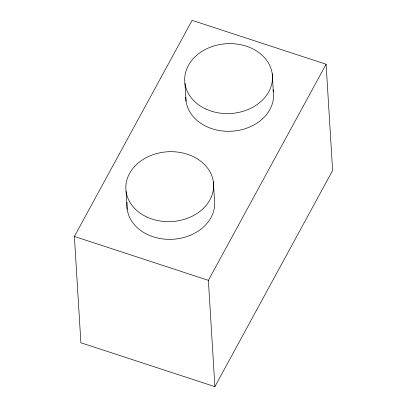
<?xml version="1.0" encoding="UTF-8"?>
<svg xmlns="http://www.w3.org/2000/svg" width="407" height="407" viewBox="0 0 407 407"><rect width="100%" height="100%" fill="white"/><g stroke="black" fill="none" stroke-linecap="round" stroke-linejoin="round"><path stroke-width="0.61" d="M74.389 236.462L192.114 20.35L326.109 64.235L332.611 170.538L214.886 386.65L80.891 342.765L74.389 236.462L208.384 280.347L214.886 386.65M208.384 280.347L326.109 64.235M272.237 73.794L273.321 91.514M213.38 181.853L214.464 199.572A43.936 34.951 -3.5 0 1 171.327 239.336A43.936 34.951 -3.5 0 1 127.076 202.33M184.951 83.41L186.035 101.129M126.094 191.468L127.177 209.183M273.036 89.82A43.936 34.951 -3.5 0 1 233.053 131.115A43.936 34.951 -3.5 0 1 185.775 97.136M205.84 109.025A43.936 34.951 -3.5 0 0 272.492 78.363A43.936 34.951 -3.5 0 0 207.453 48.423A43.936 34.951 -3.5 0 0 205.84 109.025M146.978 217.084A43.936 34.951 -3.5 0 0 213.629 186.416A43.936 34.951 -3.5 0 0 148.591 156.481A43.936 34.951 -3.5 0 0 146.978 217.084"/></g></svg>
